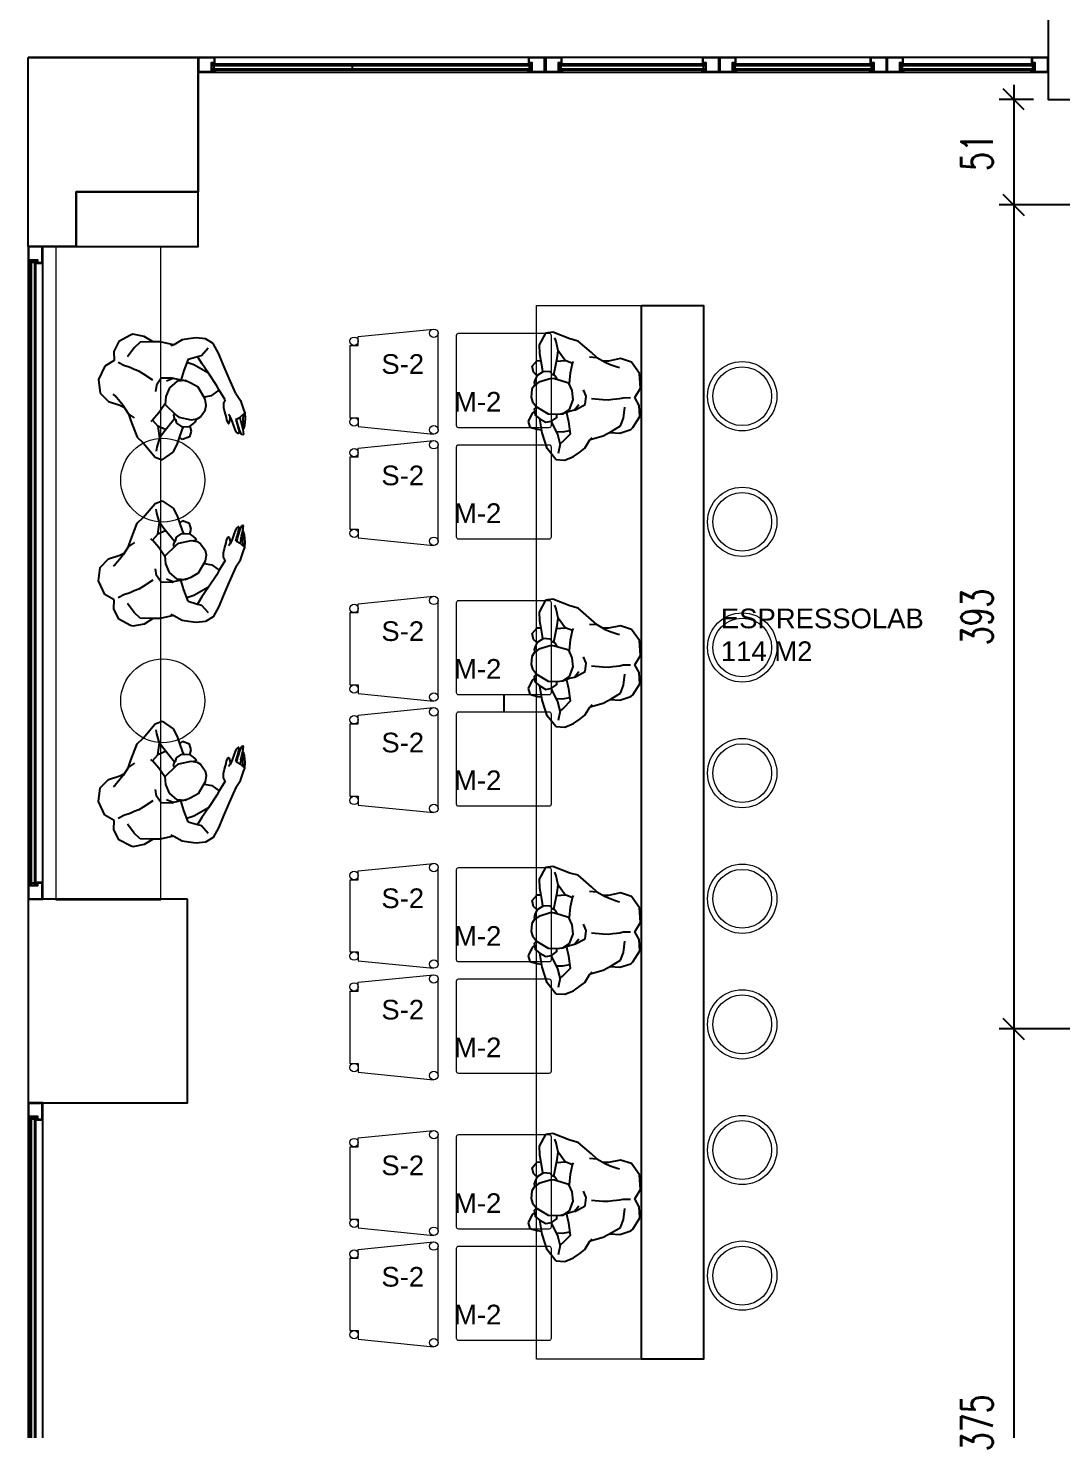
# Model space of a CAD drawing. Header units: centimetres. Extents: x 129282 to 136766, y 26190 to 28185.
# Drawn here: x 135839 to 136331, y 27158 to 27826 of the extents above; entities that cross this region are included whole.
import ezdxf

# ---------------------------------------------------------------- set-up
doc = ezdxf.new("R2010")
doc.units = ezdxf.units.CM
doc.header["$LTSCALE"] = 10
doc.header["$MEASUREMENT"] = 0
doc.header["$PDMODE"] = 3
doc.header["$PDSIZE"] = 20
for name, color, linetype in [('141125_RT1$0$xref_4_vitrin_kaplama$0$2DCAM', 4, 'Continuous'), ('141125_RT1$0$xref_4_vitrin_kaplama$0$2DKONST2', 253, 'Continuous'), ('LP-DIMENSION_INT_100', 51, 'Continuous'), ('SD-YAZI', 233, 'Continuous'), ('wall', 255, 'Continuous')]:
    doc.layers.add(name, color=color, linetype=linetype)
for name, color, linetype, lineweight in [('ARK_AHŞAP', 45, 'Continuous', 15), ('ARK_METAL', 252, 'Continuous', 15), ('tefriş', 45, 'Continuous', 18)]:
    doc.layers.add(name, color=color, linetype=linetype, lineweight=lineweight)
doc.styles.add('GP_A_104_0.00_REV09$0$TRdimension', font='simplex.shx', dxfattribs={"width": 0.7})
doc.styles.get("Standard").update_dxf_attribs({"font": 'arial.ttf'})
doc.dimstyles.new('GP_A_104_0.00_REV09$0$tr-100', dxfattribs={"dimscale": 100, "dimtxt": 0.15, "dimasz": 0.1, "dimexe": 0.07, "dimexo": 0.07, "dimgap": 0.1, "dimtad": 1, "dimdec": 0, "dimrnd": 0.5, "dimzin": 0, "dimdsep": 46, "dimtxsty": 'GP_A_104_0.00_REV09$0$TRdimension', "dimblk": 'GP_A_104_0.00_REV09$0$_Oblique', "dimcen": 0.2, "dimdle": 0.07, "dimadec": 0, "dimazin": 0, "dimtfac": 1, "dimtdec": 0, "dimtmove": 2, "dimatfit": 3, "dimldrblk": 'GP_A_104_0.00_REV09$0$_Oblique', "dimfxl": 1, "dimtolj": 1, "dimtzin": 0, "dimarcsym": 0})

# ---------------------------------------------------------------- blocks, each defined once
blk = doc.blocks.new('kj')
at = {"layer": '141125_RT1$0$xref_4_vitrin_kaplama$0$2DCAM'}
for p, q in [((130477.71, 27812.2), (130328.37, 27812.2)), ((130560.6, 27812.2), (130493.71, 27812.2)), ((130640.56, 27812.2), (130576.6, 27812.2)), ((130717.37, 27812.2), (130656.31, 27812.2)), ((130328.67, 27805.2), (130477.41, 27805.2)), ((130494.01, 27805.2), (130560.3, 27805.2)), ((130576.9, 27805.2), (130640.26, 27805.2)), ((130656.61, 27805.2), (130717.07, 27805.2)), ((130239.37, 27713.9), (130239.37, 27419.5)), ((130246.37, 27419.2), (130246.37, 27714.2)), ((130239.37, 27305.9), (130239.37, 27105.5)), ((130246.37, 27105.2), (130246.37, 27306.2))]:
    blk.add_line(p, q, dxfattribs=at)
for points in [[(130479.11, 27808.9), (130326.97, 27808.9)], [(130326.97, 27806.7), (130327.97, 27806.7), (130327.97, 27808.3), (130326.97, 27808.3)], [(130326.97, 27808.3), (130478.11, 27808.3)], [(130479.11, 27806.1), (130326.97, 27806.1), (130326.97, 27806.7), (130478.11, 27806.7)], [(130394.78, 27808.3), (130393.78, 27808.3), (130393.78, 27806.7), (130394.78, 27806.7)], [(130479.11, 27808.3), (130478.11, 27808.3), (130478.11, 27806.7), (130479.11, 27806.7)], [(130562, 27808.9), (130492.31, 27808.9)], [(130492.31, 27806.7), (130493.31, 27806.7), (130493.31, 27808.3), (130492.31, 27808.3)], [(130492.31, 27808.3), (130562, 27808.3)], [(130562, 27806.1), (130492.31, 27806.1), (130492.31, 27806.7), (130562, 27806.7)], [(130562, 27808.3), (130561, 27808.3), (130561, 27806.7), (130562, 27806.7)], [(130641.96, 27808.9), (130575.2, 27808.9)], [(130575.2, 27806.7), (130576.2, 27806.7), (130576.2, 27808.3), (130575.2, 27808.3)], [(130575.2, 27808.3), (130641.96, 27808.3)], [(130641.96, 27806.1), (130575.2, 27806.1), (130575.2, 27806.7), (130641.96, 27806.7)], [(130641.96, 27808.3), (130640.96, 27808.3), (130640.96, 27806.7), (130641.96, 27806.7)], [(130718.77, 27808.9), (130654.91, 27808.9)], [(130654.91, 27806.7), (130655.91, 27806.7), (130655.91, 27808.3), (130654.91, 27808.3)], [(130654.91, 27808.3), (130718.77, 27808.3)], [(130718.77, 27806.1), (130654.91, 27806.1), (130654.91, 27806.7), (130718.77, 27806.7)], [(130718.77, 27808.3), (130717.77, 27808.3), (130717.77, 27806.7), (130718.77, 27806.7)], [(130240.27, 27417.8), (130240.27, 27715.6), (130240.87, 27715.6), (130240.87, 27417.8)], [(130240.87, 27715.6), (130240.87, 27714.6), (130242.47, 27714.6), (130242.47, 27715.6)], [(130242.47, 27715.6), (130242.47, 27417.8)], [(130243.07, 27417.8), (130243.07, 27715.6)], [(130242.47, 27417.8), (130242.47, 27418.8), (130240.87, 27418.8), (130240.87, 27417.8)], [(130240.27, 27103.8), (130240.27, 27307.6), (130240.87, 27307.6), (130240.87, 27103.8)], [(130240.87, 27307.6), (130240.87, 27306.6), (130242.47, 27306.6), (130242.47, 27307.6)], [(130242.47, 27307.6), (130242.47, 27103.8)], [(130243.07, 27103.8), (130243.07, 27307.6)]]:
    blk.add_lwpolyline(points, dxfattribs=at)
at = {"layer": '141125_RT1$0$xref_4_vitrin_kaplama$0$2DKONST2'}
for points in [[(130326.97, 27805.7), (130326.97, 27809.5), (130328.37, 27809.5), (130328.37, 27812.2), (130321.37, 27812.2), (130321.37, 27812.2), (130320.37, 27812.2), (130320.37, 27805.7), (130320.37, 27805.7), (130320.37, 27805.2), (130328.67, 27805.2), (130328.67, 27805.7)], [(130326.72, 27805.45), (130326.72, 27809.75), (130328.12, 27809.75), (130328.12, 27811.95), (130321.62, 27811.95), (130321.62, 27811.95), (130320.62, 27811.95), (130320.62, 27805.45)], [(130484.71, 27805.2), (130485.71, 27805.2), (130485.71, 27811.7), (130485.71, 27811.7), (130485.71, 27812.2), (130477.71, 27812.2), (130477.71, 27809.5), (130479.11, 27809.5), (130479.11, 27805.7), (130477.41, 27805.7), (130477.41, 27805.2), (130484.71, 27805.2)], [(130484.46, 27805.45), (130485.46, 27805.45), (130485.46, 27811.95), (130477.96, 27811.95), (130477.96, 27809.75), (130479.36, 27809.75), (130479.36, 27805.45), (130484.46, 27805.45)], [(130492.31, 27805.7), (130492.31, 27809.5), (130493.71, 27809.5), (130493.71, 27812.2), (130486.71, 27812.2), (130486.71, 27812.2), (130485.71, 27812.2), (130485.71, 27805.7), (130485.71, 27805.7), (130485.71, 27805.2), (130494.01, 27805.2), (130494.01, 27805.7)], [(130492.06, 27805.45), (130492.06, 27809.75), (130493.46, 27809.75), (130493.46, 27811.95), (130486.96, 27811.95), (130486.96, 27811.95), (130485.96, 27811.95), (130485.96, 27805.45)], [(130567.6, 27805.2), (130568.6, 27805.2), (130568.6, 27811.7), (130568.6, 27811.7), (130568.6, 27812.2), (130560.6, 27812.2), (130560.6, 27809.5), (130562, 27809.5), (130562, 27805.7), (130560.3, 27805.7), (130560.3, 27805.2), (130567.6, 27805.2)], [(130567.35, 27805.45), (130568.35, 27805.45), (130568.35, 27811.95), (130560.85, 27811.95), (130560.85, 27809.75), (130562.25, 27809.75), (130562.25, 27805.45), (130567.35, 27805.45)], [(130575.2, 27805.7), (130575.2, 27809.5), (130576.6, 27809.5), (130576.6, 27812.2), (130569.6, 27812.2), (130569.6, 27812.2), (130568.6, 27812.2), (130568.6, 27805.7), (130568.6, 27805.7), (130568.6, 27805.2), (130576.9, 27805.2), (130576.9, 27805.7)], [(130574.95, 27805.45), (130574.95, 27809.75), (130576.35, 27809.75), (130576.35, 27811.95), (130569.85, 27811.95), (130569.85, 27811.95), (130568.85, 27811.95), (130568.85, 27805.45)], [(130647.56, 27805.2), (130648.56, 27805.2), (130648.56, 27811.7), (130648.56, 27811.7), (130648.56, 27812.2), (130640.56, 27812.2), (130640.56, 27809.5), (130641.96, 27809.5), (130641.96, 27805.7), (130640.26, 27805.7), (130640.26, 27805.2), (130647.56, 27805.2)], [(130647.31, 27805.45), (130648.31, 27805.45), (130648.31, 27811.95), (130640.81, 27811.95), (130640.81, 27809.75), (130642.21, 27809.75), (130642.21, 27805.45), (130647.31, 27805.45)], [(130654.91, 27805.7), (130654.91, 27809.5), (130656.31, 27809.5), (130656.31, 27812.2), (130649.31, 27812.2), (130649.31, 27812.2), (130648.31, 27812.2), (130648.31, 27805.7), (130648.31, 27805.7), (130648.31, 27805.2), (130656.61, 27805.2), (130656.61, 27805.7)], [(130654.66, 27805.45), (130654.66, 27809.75), (130656.06, 27809.75), (130656.06, 27811.95), (130649.56, 27811.95), (130649.56, 27811.95), (130648.56, 27811.95), (130648.56, 27805.45)], [(130724.37, 27805.2), (130725.37, 27805.2), (130725.37, 27811.7), (130725.37, 27811.7), (130725.37, 27812.2), (130717.37, 27812.2), (130717.37, 27809.5), (130718.77, 27809.5), (130718.77, 27805.7), (130717.07, 27805.7), (130717.07, 27805.2), (130724.37, 27805.2)], [(130724.12, 27805.45), (130725.12, 27805.45), (130725.12, 27811.95), (130717.62, 27811.95), (130717.62, 27809.75), (130719.02, 27809.75), (130719.02, 27805.45), (130724.12, 27805.45)], [(130239.87, 27715.6), (130243.67, 27715.6), (130243.67, 27714.2), (130246.37, 27714.2), (130246.37, 27721.2), (130246.37, 27721.2), (130246.37, 27722.2), (130239.87, 27722.2), (130239.87, 27722.2), (130239.37, 27722.2), (130239.37, 27713.9), (130239.87, 27713.9)], [(130239.62, 27715.85), (130243.92, 27715.85), (130243.92, 27714.45), (130246.12, 27714.45), (130246.12, 27720.95), (130246.12, 27720.95), (130246.12, 27721.95), (130239.62, 27721.95)], [(130239.37, 27412.2), (130239.37, 27411.2), (130245.87, 27411.2), (130245.87, 27411.2), (130246.37, 27411.2), (130246.37, 27419.2), (130243.67, 27419.2), (130243.67, 27417.8), (130239.87, 27417.8), (130239.87, 27419.5), (130239.37, 27419.5), (130239.37, 27412.2)], [(130239.62, 27412.45), (130239.62, 27411.45), (130246.12, 27411.45), (130246.12, 27418.95), (130243.92, 27418.95), (130243.92, 27417.55), (130239.62, 27417.55), (130239.62, 27412.45)], [(130239.87, 27307.6), (130243.67, 27307.6), (130243.67, 27306.2), (130246.37, 27306.2), (130246.37, 27313.2), (130246.37, 27313.2), (130246.37, 27314.2), (130239.87, 27314.2), (130239.87, 27314.2), (130239.37, 27314.2), (130239.37, 27305.9), (130239.87, 27305.9)], [(130239.62, 27307.85), (130243.92, 27307.85), (130243.92, 27306.45), (130246.12, 27306.45), (130246.12, 27312.95), (130246.12, 27312.95), (130246.12, 27313.95), (130239.62, 27313.95)]]:
    blk.add_lwpolyline(points, close=True, dxfattribs=at)
at = {"layer": 'LP-DIMENSION_INT_100', "color": 2}
for p, q in [((130320.37, 27812.2), (130239.37, 27812.2)), ((130320.37, 27748.2), (130320.37, 27812.2)), ((130262.37, 27722.2), (130262.37, 27748.2)), ((130262.37, 27748.2), (130320.37, 27748.2)), ((130242.37, 27722.2), (130262.37, 27722.2))]:
    blk.add_line(p, q, dxfattribs=at)
for points in [[(130725.37, 28129.2), (130725.37, 27792.2), (131017.37, 27792.2)], [(130239.37, 27812.2), (130320.37, 27812.2), (130320.37, 27748.2), (130262.37, 27748.2), (130262.37, 27722.2), (130239.37, 27722.2), (130239.37, 27812.2)]]:
    blk.add_lwpolyline(points, dxfattribs=at)
blk.add_lwpolyline([(130315.37, 27411.2), (130239.37, 27411.2), (130239.37, 27314.2), (130315.37, 27314.2)], close=True, dxfattribs=at)
at = {"layer": 'SD-YAZI', "color": 2, "insert": (130569.39, 27524.68), "char_height": 9.36, "attachment_point": 7}
blk.add_mtext_dynamic_manual_height_columns('\\pt37.44;ESPRESSOLAB\\P114 M2', width=1669.2448, gutter_width=60, heights=[0], dxfattribs=at)
blk = doc.blocks.new('insanplanoturan2')
for p, q in [((-4.35, 28), (-8.09, 30.21)), ((-3.59, 26.87), (-4.35, 28)), ((1.11, 27.39), (-1.54, 25.72)), ((3.27, 27.84), (1.11, 27.39)), ((7, 27.12), (3.27, 27.84)), ((8.63, 26), (7, 27.12)), ((-5.35, 20.45), (-5.85, 16.43)), ((-1.54, 25.72), (-5.35, 20.45)), ((10.14, 23.59), (8.63, 26)), ((10.17, 25.88), (9.26, 25.73)), ((9.26, 25.73), (9.56, 24.52)), ((11.39, 17.65), (10.14, 23.59)), ((11.6, 25.19), (10.17, 25.88)), ((13.37, 24.07), (11.6, 25.19)), ((13.24, 24.16), (15.05, 25.76)), ((14.98, 20.87), (13.37, 24.07)), ((14.48, 17.79), (14.98, 20.87)), ((16.27, 21.48), (14.74, 21.5)), ((14.98, 20.87), (14.98, 20.87)), ((15.05, 25.76), (17.91, 26.13)), ((20.07, 21.81), (16.27, 21.48)), ((17.91, 26.13), (20.4, 23.48)), ((23.66, 22.17), (20.07, 21.81)), ((20.4, 23.48), (20.2, 21.81)), ((27.76, 21.89), (23.66, 22.17)), ((33.11, 18.44), (27.76, 21.89)), ((-27.28, 18.74), (-27.93, 14.41)), ((-27.93, 14.41), (-26.55, 10.2)), ((-27.28, 18.74), (-27.28, 18.74)), ((-19.98, 15.91), (-24.48, 17.29)), ((-18.79, 14.34), (-19.98, 15.91)), ((-15.71, 10.73), (-18.79, 14.34)), ((-14.03, 17.26), (-14.37, 14.2)), ((-14.37, 14.2), (-14.05, 10.87)), ((-5.85, 16.43), (-5.83, 13.53)), ((-5.85, 14.49), (-5.54, 12.71)), ((-5.83, 13.53), (-4.08, 10.14)), ((8.41, 9.37), (10.99, 16.09)), ((11.39, 14.95), (10.64, 15.16)), ((10.99, 16.09), (11.39, 17.65)), ((11.39, 14.95), (12.59, 15.84)), ((12.59, 15.84), (12.97, 16.66)), ((12.94, 16.13), (20.72, 13.88)), ((12.97, 16.66), (14.48, 17.79)), ((19.31, 14.28), (19.29, 10.2)), ((20.72, 13.88), (24.16, 13.11)), ((24.16, 13.11), (28.65, 13.7)), ((28.65, 13.7), (30.45, 14.23)), ((29.4, 7.03), (33.27, 14.87)), ((33.27, 14.87), (33.11, 18.44)), ((-26.55, 10.2), (-24.71, 6.99)), ((-24.71, 6.99), (-23.11, 4.46)), ((-15.71, 10.73), (-9.91, 10.95)), ((-9.91, 10.95), (-5.08, 11.6)), ((-5.54, 12.71), (-4.92, 10.26)), ((-4.92, 10.26), (-4.51, 7.82)), ((-4.51, 7.82), (-2.1, 5.49)), ((-4.51, 7.82), (-4.46, 7.27)), ((-4.46, 7.27), (-2.36, 2.53)), ((-4.08, 10.14), (0.35, 8.04)), ((0.35, 8.04), (4.73, 8.08)), ((4.73, 8.08), (8.41, 9.37)), ((8.28, 9.05), (13.28, 8.1)), ((13.28, 8.1), (17.61, 6.77)), ((17.61, 6.77), (19.29, 10.2)), ((17.61, 6.77), (18.58, 6.35)), ((19.29, 10.2), (24.16, 13.11)), ((28.03, 3.22), (29.4, 7.03)), ((-23.11, 4.46), (-19.37, 1.75)), ((-19.37, 1.75), (-18.3, 0.57)), ((-19.26, 1.62), (-18.03, -4.75)), ((-2.36, 2.53), (1.56, 1.75)), ((1.56, 1.75), (4.62, 2.65)), ((22.01, -2.61), (28.03, 3.22)), ((-18.03, -4.75), (-16.17, -9.13)), ((-0.81, -6.09), (-1.17, -8.58)), ((0.13, -0.8), (-0.81, -6.09)), ((19.46, -4.88), (16.82, -8.79)), ((20, -1.56), (19.46, -4.88)), ((19.46, -4.88), (22.01, -2.61)), ((-16.62, -8.22), (-17.35, -12.82)), ((-17.35, -12.82), (-16.11, -18.21)), ((-16.17, -9.13), (-14.03, -13.42)), ((-1.17, -8.58), (-1.05, -10.85)), ((-1.05, -10.85), (-1.05, -12.66)), ((-1.05, -12.66), (-1.01, -14.11)), ((15.63, -11.06), (14.16, -14.24)), ((16.82, -8.79), (15.63, -11.06)), ((17.24, -10.34), (17.46, -7.85)), ((17.93, -16.07), (17.24, -10.34)), ((-16.11, -18.21), (-15.32, -19.11)), ((-15.32, -19.11), (-10.35, -22.99)), ((-14.03, -13.42), (-10.4, -15.06)), ((-10.4, -15.06), (-5.21, -16.27)), ((-1.01, -14.11), (-0.73, -15.8)), ((-0.73, -15.8), (-0.99, -19.23)), ((14.16, -14.24), (13.76, -15.31)), ((15.74, -21.26), (17.93, -16.07)), ((-10.35, -22.99), (-5, -23.15)), ((-5, -23.15), (-1.15, -21.36)), ((-1.15, -21.36), (3.07, -24.4)), ((3.07, -24.4), (10.13, -24.5)), ((10.13, -24.5), (15.74, -21.26))]:
    blk.add_line(p, q)
for points in [[(-8.09, 30.21), (-10.88, 29.66), (-12.15, 26.27), (-12.64, 24.24)], [(-1.54, 25.72), (-2.54, 26.97), (-5.37, 26.69), (-7.35, 24.57), (-9.19, 21.89), (-8.9, 19.21), (-7.35, 16.52), (-5.85, 16.43)], [(-27.28, 18.74), (-21.76, 22.31), (-14.13, 24.15), (-7.35, 24.57)], [(-19.98, 15.91), (-15.55, 16.66), (-9.47, 19.07), (-8.9, 19.21)]]:
    blk.add_lwpolyline(points)
blk = doc.blocks.new('xccxc')
at = {"rotation": 180}
blk.add_blockref('insanplanoturan2', (220488.91, -31825.14), dxfattribs=at)
blk = doc.blocks.new('dada')
for p, q in [((219967.82, -31810.1), (219965.63, -31815.29)), ((219973.43, -31806.86), (219967.82, -31810.1)), ((219980.49, -31806.97), (219973.43, -31806.86)), ((219984.71, -31810.01), (219980.49, -31806.97)), ((219988.56, -31808.22), (219984.71, -31810.01)), ((219993.91, -31808.37), (219988.56, -31808.22)), ((219998.88, -31812.26), (219993.91, -31808.37)), ((219965.63, -31815.29), (219966.32, -31821.02)), ((219967.93, -31820.3), (219969.4, -31817.13)), ((219969.4, -31817.13), (219969.8, -31816.05)), ((219984.28, -31815.56), (219984.55, -31812.14)), ((219984.57, -31817.26), (219984.28, -31815.56)), ((219984.6, -31818.7), (219984.57, -31817.26)), ((219993.96, -31816.3), (219988.77, -31815.1)), ((219997.59, -31817.95), (219993.96, -31816.3)), ((219999.73, -31822.23), (219997.59, -31817.95)), ((219999.67, -31813.16), (219998.88, -31812.26)), ((220000.91, -31818.54), (219999.67, -31813.16)), ((219964.1, -31826.49), (219966.74, -31822.57)), ((219966.32, -31821.02), (219966.1, -31823.52)), ((219966.74, -31822.57), (219967.93, -31820.3)), ((219984.36, -31825.28), (219984.72, -31822.78)), ((219984.6, -31820.52), (219984.6, -31818.7)), ((219984.72, -31822.78), (219984.6, -31820.52)), ((220001.59, -31826.62), (219999.73, -31822.23)), ((220000.18, -31823.15), (220000.91, -31818.54)), ((219961.55, -31828.75), (219955.53, -31834.58)), ((219964.1, -31826.49), (219961.55, -31828.75)), ((219963.56, -31829.8), (219964.1, -31826.49)), ((219983.43, -31830.57), (219984.36, -31825.28)), ((220002.81, -31832.98), (220001.59, -31826.62)), ((219955.53, -31834.58), (219954.16, -31838.39)), ((219965.95, -31838.14), (219964.98, -31837.71)), ((219981.99, -31833.12), (219978.94, -31834.02)), ((219985.92, -31833.89), (219981.99, -31833.12)), ((219988.07, -31839.19), (219985.66, -31836.85)), ((219988.02, -31838.63), (219985.92, -31833.89)), ((220002.93, -31833.11), (220001.86, -31831.93)), ((220006.66, -31835.82), (220002.93, -31833.11)), ((220008.27, -31838.35), (220006.66, -31835.82)), ((219954.16, -31838.39), (219950.29, -31846.24)), ((219959.4, -31844.48), (219954.91, -31845.07)), ((219964.26, -31841.56), (219959.4, -31844.48)), ((219962.84, -31845.25), (219959.4, -31844.48)), ((219964.25, -31845.64), (219964.26, -31841.56)), ((219965.95, -31838.14), (219964.26, -31841.56)), ((219970.28, -31839.47), (219965.95, -31838.14)), ((219975.28, -31840.42), (219970.28, -31839.47)), ((219975.15, -31840.74), (219972.56, -31847.46)), ((219978.82, -31839.44), (219975.15, -31840.74)), ((219983.21, -31839.4), (219978.82, -31839.44)), ((219987.64, -31841.51), (219983.21, -31839.4)), ((219989.39, -31844.89), (219987.64, -31841.51)), ((219988.07, -31839.19), (219988.02, -31838.63)), ((219988.47, -31841.63), (219988.07, -31839.19)), ((219989.1, -31844.08), (219988.47, -31841.63)), ((219993.46, -31842.32), (219988.64, -31842.96)), ((219989.4, -31845.86), (219989.1, -31844.08)), ((219999.27, -31842.1), (219993.46, -31842.32)), ((219997.93, -31845.57), (219997.61, -31842.23)), ((219999.27, -31842.1), (220002.34, -31845.71)), ((220010.11, -31841.56), (220008.27, -31838.35)), ((220011.49, -31845.77), (220010.11, -31841.56)), ((219950.29, -31846.24), (219950.45, -31849.81)), ((219950.45, -31849.81), (219955.8, -31853.26)), ((219954.91, -31845.07), (219953.11, -31845.59)), ((219970.62, -31847.5), (219962.84, -31845.25)), ((219969.08, -31849.16), (219968.58, -31852.23)), ((219970.59, -31848.03), (219969.08, -31849.16)), ((219970.97, -31847.21), (219970.59, -31848.03)), ((219972.17, -31846.32), (219970.97, -31847.21)), ((219972.17, -31846.32), (219972.92, -31846.53)), ((219972.56, -31847.46), (219972.17, -31849.01)), ((219972.17, -31849.01), (219973.41, -31854.95)), ((219988.91, -31851.81), (219989.4, -31847.79)), ((219989.4, -31847.79), (219989.39, -31844.89)), ((219997.01, -31853.72), (219997.93, -31845.57)), ((219997.01, -31853.72), (219999.97, -31848.98)), ((219999.97, -31848.98), (220002.34, -31845.71)), ((220002.34, -31845.71), (220003.54, -31847.27)), ((220003.54, -31847.27), (220008.04, -31848.65)), ((220007.38, -31854.47), (220010.84, -31850.1)), ((220010.84, -31850.1), (220011.49, -31845.77)), ((220010.84, -31850.1), (220010.84, -31850.1)), ((219955.8, -31853.26), (219959.9, -31853.53)), ((219959.9, -31853.53), (219963.48, -31853.17)), ((219963.15, -31854.85), (219963.36, -31853.18)), ((219965.64, -31857.49), (219963.15, -31854.85)), ((219963.48, -31853.17), (219967.29, -31852.84)), ((219968.51, -31857.12), (219965.64, -31857.49)), ((219967.29, -31852.84), (219968.82, -31852.87)), ((219970.32, -31855.52), (219968.51, -31857.12)), ((219968.58, -31852.23), (219970.19, -31855.43)), ((219968.58, -31852.23), (219968.58, -31852.23)), ((219970.19, -31855.43), (219971.96, -31856.56)), ((219971.96, -31856.56), (219973.39, -31857.25)), ((219973.39, -31857.25), (219974.3, -31857.1)), ((219973.41, -31854.95), (219974.93, -31857.36)), ((219974.3, -31857.1), (219974, -31855.88)), ((219974.93, -31857.36), (219976.56, -31858.48)), ((219982.44, -31858.76), (219985.09, -31857.09)), ((219985.09, -31857.09), (219988.91, -31851.81)), ((219985.8, -31856.21), (219987.9, -31859.37)), ((219993.17, -31859.66), (219997.01, -31853.72)), ((220003.67, -31858.47), (220007.38, -31854.47)), ((219976.56, -31858.48), (219980.28, -31859.2)), ((219980.28, -31859.2), (219982.44, -31858.76)), ((219987.9, -31859.37), (219991.64, -31861.58)), ((219988.57, -31865.91), (219991.64, -31861.58)), ((219991.64, -31861.58), (219993.17, -31859.66)), ((219993.34, -31869.51), (219998.72, -31863.72)), ((219998.72, -31863.72), (220003.67, -31858.47)), ((219980.08, -31870.45), (219978.82, -31871.79)), ((219981.05, -31869.82), (219980.08, -31870.45)), ((219983.16, -31868.07), (219981.05, -31869.82)), ((219981.22, -31871.84), (219982.18, -31871.28)), ((219981.5, -31872.16), (219982.18, -31871.28)), ((219982.18, -31871.28), (219982.73, -31870.18)), ((219984.86, -31866.77), (219983.16, -31868.07)), ((219986.8, -31865.87), (219984.86, -31866.77)), ((219988.57, -31865.91), (219986.8, -31865.87)), ((219993.34, -31869.51), (219991.22, -31872.75)), ((219976.27, -31878.1), (219976.66, -31876.87)), ((219976.48, -31879.78), (219978.12, -31877.92)), ((219976.66, -31876.87), (219977.52, -31876.06)), ((219977.86, -31877.77), (219976.79, -31878.46)), ((219977.52, -31876.06), (219978.45, -31875.03)), ((219978.67, -31877.01), (219977.86, -31877.77)), ((219978.12, -31877.92), (219979.05, -31877.16)), ((219978.45, -31875.03), (219979.15, -31874.38)), ((219980.13, -31875.83), (219978.67, -31877.01)), ((219978.82, -31871.79), (219978.86, -31872.05)), ((219978.86, -31872.05), (219979.15, -31872.17)), ((219979.05, -31877.16), (219980.26, -31876.22)), ((219979.15, -31872.17), (219981.22, -31871.84)), ((219979.15, -31874.38), (219980.27, -31873.42)), ((219981.04, -31877.69), (219979.16, -31879.29)), ((219982.07, -31874.36), (219980.13, -31875.83)), ((219980.26, -31876.22), (219981.28, -31875.32)), ((219980.27, -31873.42), (219981.5, -31872.16)), ((219982.21, -31876.84), (219981.04, -31877.69)), ((219983.47, -31877.43), (219981.25, -31878.56)), ((219981.28, -31875.32), (219982.23, -31874.56)), ((219982.23, -31874.56), (219982.07, -31874.36)), ((219982.21, -31876.84), (219983.86, -31875.88)), ((219982.23, -31874.56), (219983.86, -31875.88)), ((219985.17, -31876.82), (219983.47, -31877.43)), ((219983.86, -31875.88), (219986.68, -31877.05)), ((219986.68, -31877.05), (219984.29, -31878.28)), ((219985.98, -31876.82), (219985.17, -31876.82)), ((219987.88, -31875.86), (219986.68, -31877.05)), ((219991.22, -31872.75), (219987.88, -31875.86)), ((219976.41, -31878.38), (219976.27, -31878.1)), ((219976.79, -31878.46), (219976.41, -31878.38)), ((219976.62, -31880.37), (219976.48, -31879.78)), ((219976.88, -31880.62), (219976.62, -31880.37)), ((219979.16, -31879.29), (219976.88, -31880.62)), ((219981.25, -31878.56), (219979.16, -31879.29)), ((219979.44, -31879.52), (219979.16, -31879.29)), ((219981.03, -31879.23), (219979.44, -31879.52)), ((219984.29, -31878.28), (219981.03, -31879.23))]:
    blk.add_line(p, q)
blk = doc.blocks.new('GP_A_104_0.00_REV09$0$_Oblique')
at = {"color": 0, "linetype": 'ByBlock', "lineweight": -2}
blk.add_line((-0.5, -0.5), (0.5, 0.5), dxfattribs=at)
blk = doc.blocks.new('*D65')
at = {"color": 0, "lineweight": -2, "transparency": 16777216}
for p, q in [((136308.16, 27799.2), (136308.16, 27734.93)), ((136317.62, 27792.2), (136301.16, 27792.2)), ((136411.66, 27741.93), (136301.16, 27741.93))]:
    blk.add_line(p, q, dxfattribs=at)
at = {"layer": 'Defpoints', "color": 0, "transparency": 16777216}
for p in [(136324.62, 27792.2), (136308.16, 27741.93), (136418.66, 27741.93)]:
    blk.add_point(p, dxfattribs=at)
at = {"color": 0, "lineweight": -2, "transparency": 16777216, "xscale": 10, "yscale": 10, "zscale": 10}
for p, rotation in [((136308.16, 27792.2), 90), ((136308.16, 27741.93), 270)]:
    blk.add_blockref('GP_A_104_0.00_REV09$0$_Oblique', p, dxfattribs=dict(at, rotation=rotation))
at = {"color": 0, "transparency": 16777216, "insert": (136290.66, 27767.06), "char_height": 15, "attachment_point": 5, "rotation": 90, "style": 'GP_A_104_0.00_REV09$0$TRdimension'}
blk.add_mtext('\\A1;51', dxfattribs=at)
blk = doc.blocks.new('*D66')
at = {"color": 0, "lineweight": -2, "transparency": 16777216}
for p, q in [((136308.16, 27748.93), (136308.16, 27342.42)), ((136411.66, 27741.93), (136301.16, 27741.93)), ((136386.89, 27349.42), (136301.16, 27349.42))]:
    blk.add_line(p, q, dxfattribs=at)
at = {"layer": 'Defpoints', "color": 0, "transparency": 16777216}
for p in [(136418.66, 27741.93), (136308.16, 27349.42), (136393.89, 27349.42)]:
    blk.add_point(p, dxfattribs=at)
at = {"color": 0, "lineweight": -2, "transparency": 16777216, "xscale": 10, "yscale": 10, "zscale": 10}
for p, rotation in [((136308.16, 27741.93), 90), ((136308.16, 27349.42), 270)]:
    blk.add_blockref('GP_A_104_0.00_REV09$0$_Oblique', p, dxfattribs=dict(at, rotation=rotation))
at = {"color": 0, "transparency": 16777216, "insert": (136290.66, 27545.67), "char_height": 15, "attachment_point": 5, "rotation": 90, "style": 'GP_A_104_0.00_REV09$0$TRdimension'}
blk.add_mtext('\\A1;393', dxfattribs=at)
blk = doc.blocks.new('*D67')
at = {"color": 0, "lineweight": -2, "transparency": 16777216}
for p, q in [((136308.16, 27356.42), (136308.16, 26967.2)), ((136386.89, 27349.42), (136301.16, 27349.42)), ((136308.16, 26974.2), (136315.16, 26974.2))]:
    blk.add_line(p, q, dxfattribs=at)
at = {"layer": 'Defpoints', "color": 0, "transparency": 16777216}
for p in [(136393.89, 27349.42), (136304.62, 26974.2), (136308.16, 26974.2)]:
    blk.add_point(p, dxfattribs=at)
at = {"color": 0, "lineweight": -2, "transparency": 16777216, "xscale": 10, "yscale": 10, "zscale": 10}
for p, rotation in [((136308.16, 27349.42), 90), ((136308.16, 26974.2), 270)]:
    blk.add_blockref('GP_A_104_0.00_REV09$0$_Oblique', p, dxfattribs=dict(at, rotation=rotation))
at = {"color": 0, "transparency": 16777216, "insert": (136290.66, 27161.81), "char_height": 15, "attachment_point": 5, "rotation": 90, "style": 'GP_A_104_0.00_REV09$0$TRdimension'}
blk.add_mtext('\\A1;375', dxfattribs=at)

msp = doc.modelspace()

# ---------------------------------------------------------------- linework, layer by layer
msp.add_line((136065.27, 27508.56, 0), (136065.27, 27500.49, 0))
at = {"layer": 'ARK_AHŞAP'}
msp.add_line((136080.85, 27192.08, 0), (136080.85, 27694.07, 0.66), dxfattribs=at)
msp.add_lwpolyline([(136080.85, 27694.07), (136130.85, 27694.07), (136130.85, 27192.08), (136080.85, 27192.08)], close=True, dxfattribs=at)
at = {"layer": 'ARK_AHŞAP', "elevation": 0}
for points in [[(136086.77, 27635.79), (136043.77, 27635.79, -0.414214), (136042.77, 27636.79), (136042.77, 27679.79, -0.414214), (136043.77, 27680.79), (136086.77, 27680.79, -0.414214), (136087.77, 27679.79), (136087.77, 27636.79, -0.414214)], [(136086.77, 27582.72), (136043.77, 27582.72, -0.414214), (136042.77, 27583.72), (136042.77, 27626.72, -0.414214), (136043.77, 27627.72), (136086.77, 27627.72, -0.414214), (136087.77, 27626.72), (136087.77, 27583.72, -0.414214)], [(136086.77, 27508.56), (136043.77, 27508.56, -0.414214), (136042.77, 27509.56), (136042.77, 27552.56, -0.414214), (136043.77, 27553.56), (136086.77, 27553.56, -0.414214), (136087.77, 27552.56), (136087.77, 27509.56, -0.414214)], [(136086.77, 27455.49), (136043.77, 27455.49, -0.414214), (136042.77, 27456.49), (136042.77, 27499.49, -0.414214), (136043.77, 27500.49), (136086.77, 27500.49, -0.414214), (136087.77, 27499.49), (136087.77, 27456.49, -0.414214)], [(136086.77, 27381.33), (136043.77, 27381.33, -0.414214), (136042.77, 27382.33), (136042.77, 27425.33, -0.414214), (136043.77, 27426.33), (136086.77, 27426.33, -0.414214), (136087.77, 27425.33), (136087.77, 27382.33, -0.414214)], [(136086.77, 27328.26), (136043.77, 27328.26, -0.414214), (136042.77, 27329.26), (136042.77, 27372.26, -0.414214), (136043.77, 27373.26), (136086.77, 27373.26, -0.414214), (136087.77, 27372.26), (136087.77, 27329.26, -0.414214)], [(136086.77, 27254.09), (136043.77, 27254.09, -0.414214), (136042.77, 27255.09), (136042.77, 27298.09, -0.414214), (136043.77, 27299.09), (136086.77, 27299.09, -0.414214), (136087.77, 27298.09), (136087.77, 27255.09, -0.414214)], [(136086.77, 27201.03), (136043.77, 27201.03, -0.414214), (136042.77, 27202.03), (136042.77, 27245.03, -0.414214), (136043.77, 27246.03), (136086.77, 27246.03, -0.414214), (136087.77, 27245.03), (136087.77, 27202.03, -0.414214)]]:
    msp.add_lwpolyline(points, format="xyb", close=True, dxfattribs=at)
at = {"layer": 'ARK_AHŞAP'}
for centre, radius in [((135993.92, 27676.99), 2), ((136031.92, 27680.79), 2), ((136031.92, 27680.79), 2), ((136178.83, 27650.81), 16.5), ((136178.83, 27650.81), 14), ((135993.92, 27638.59), 2), ((136031.92, 27634.79), 2), ((135993.92, 27623.92), 2), ((136031.92, 27627.72), 2), ((136178.83, 27590.97), 16.5), ((136178.83, 27590.97), 14), ((135993.92, 27585.52), 2), ((136031.92, 27581.72), 2), ((135993.92, 27549.76), 2), ((136031.92, 27553.56), 2), ((136031.92, 27553.56), 2), ((136178.83, 27531.13), 16.5), ((136178.83, 27531.13), 14), ((135993.92, 27511.36), 2), ((136031.92, 27507.56), 2), ((135993.92, 27496.69), 2), ((136031.92, 27500.49), 2), ((136178.83, 27471.29), 16.5), ((136178.83, 27471.29), 14), ((135993.92, 27458.29), 2), ((136031.92, 27454.49), 2), ((135993.92, 27422.53), 2), ((136031.92, 27426.33), 2), ((136031.92, 27426.33), 2), ((136178.83, 27411.46), 16.5), ((136178.83, 27411.46), 14), ((135993.92, 27384.13), 2), ((136031.92, 27380.33), 2), ((135993.92, 27369.46), 2), ((136031.92, 27373.26), 2), ((136178.83, 27351.62), 16.5), ((136178.83, 27351.62), 14), ((135993.92, 27331.06), 2), ((136031.92, 27327.26), 2), ((136178.83, 27291.78), 16.5), ((136178.83, 27291.78), 14), ((136031.92, 27299.1), 2), ((136031.92, 27299.1), 2), ((135993.92, 27295.3), 2), ((135993.92, 27256.9), 2), ((136031.92, 27253.1), 2), ((135993.92, 27242.23), 2), ((136031.92, 27246.03), 2), ((136178.83, 27231.95), 16.5), ((136178.83, 27231.95), 14), ((135993.92, 27203.83), 2), ((136031.92, 27200.03), 2)]:
    msp.add_circle(centre, radius, dxfattribs=at)
at = {"layer": 'ARK_METAL'}
for p, q in [((135995.92, 27679.19), (136031.72, 27682.78)), ((135995.92, 27674.99), (135995.92, 27679.19)), ((136033.92, 27634.79), (136033.92, 27680.79)), ((135991.92, 27674.99), (135991.92, 27640.59)), ((135991.92, 27674.99), (135995.92, 27674.99)), ((135991.92, 27657.79), (135991.92, 27640.59)), ((135991.92, 27640.59), (135995.92, 27640.59)), ((135995.92, 27640.59), (135995.92, 27636.39)), ((135995.92, 27636.39), (136031.72, 27632.8)), ((135995.92, 27626.12), (136031.72, 27629.71)), ((135995.92, 27621.92), (135995.92, 27626.12)), ((136033.92, 27581.72), (136033.92, 27627.72)), ((135991.92, 27621.92), (135991.92, 27587.52)), ((135991.92, 27621.92), (135995.92, 27621.92)), ((135991.92, 27604.72), (135991.92, 27587.52)), ((135991.92, 27587.52), (135995.92, 27587.52)), ((135995.92, 27587.52), (135995.92, 27583.32)), ((135995.92, 27583.32), (136031.72, 27579.73)), ((135995.92, 27551.96), (136031.72, 27555.55)), ((135995.92, 27547.76), (135995.92, 27551.96)), ((136033.92, 27507.56), (136033.92, 27553.56)), ((135991.92, 27547.76), (135991.92, 27513.36)), ((135991.92, 27547.76), (135995.92, 27547.76)), ((135991.92, 27530.56), (135991.92, 27513.36)), ((135991.92, 27513.36), (135995.92, 27513.36)), ((135995.92, 27513.36), (135995.92, 27509.16)), ((135995.92, 27509.16), (136031.72, 27505.57)), ((135995.92, 27498.89), (136031.72, 27502.48)), ((135995.92, 27494.69), (135995.92, 27498.89)), ((136033.92, 27454.49), (136033.92, 27500.49)), ((135991.92, 27494.69), (135991.92, 27460.29)), ((135991.92, 27494.69), (135995.92, 27494.69)), ((135991.92, 27477.49), (135991.92, 27460.29)), ((135991.92, 27460.29), (135995.92, 27460.29)), ((135995.92, 27460.29), (135995.92, 27456.09)), ((135995.92, 27456.09), (136031.72, 27452.5)), ((135995.92, 27424.73), (136031.72, 27428.32)), ((135995.92, 27420.53), (135995.92, 27424.73)), ((136033.92, 27380.33), (136033.92, 27426.33)), ((135991.92, 27420.53), (135991.92, 27386.13)), ((135991.92, 27420.53), (135995.92, 27420.53)), ((135991.92, 27403.33), (135991.92, 27386.13)), ((135991.92, 27386.13), (135995.92, 27386.13)), ((135995.92, 27386.13), (135995.92, 27381.93)), ((135995.92, 27381.93), (136031.72, 27378.34)), ((135995.92, 27371.66), (136031.72, 27375.25)), ((135995.92, 27367.46), (135995.92, 27371.66)), ((136033.92, 27327.26), (136033.92, 27373.26)), ((135991.92, 27367.46), (135991.92, 27333.06)), ((135991.92, 27367.46), (135995.92, 27367.46)), ((135991.92, 27350.26), (135991.92, 27333.06)), ((135991.92, 27333.06), (135995.92, 27333.06)), ((135995.92, 27333.06), (135995.92, 27328.86)), ((135995.92, 27328.86), (136031.72, 27325.27)), ((135995.92, 27297.5), (136031.72, 27301.09)), ((135995.92, 27293.3), (135995.92, 27297.5)), ((136033.92, 27253.1), (136033.92, 27299.1)), ((135991.92, 27293.3), (135991.92, 27258.9)), ((135991.92, 27293.3), (135995.92, 27293.3)), ((135991.92, 27276.1), (135991.92, 27258.9)), ((135991.92, 27258.9), (135995.92, 27258.9)), ((135995.92, 27258.9), (135995.92, 27254.7)), ((135995.92, 27254.7), (136031.72, 27251.11)), ((135995.92, 27244.43), (136031.72, 27248.02)), ((135995.92, 27240.23), (135995.92, 27244.43)), ((136033.92, 27200.03), (136033.92, 27246.03)), ((135991.92, 27240.23), (135991.92, 27205.83)), ((135991.92, 27240.23), (135995.92, 27240.23)), ((135991.92, 27223.03), (135991.92, 27205.83)), ((135991.92, 27205.83), (135995.92, 27205.83)), ((135995.92, 27205.83), (135995.92, 27201.63)), ((135995.92, 27201.63), (136031.72, 27198.04))]:
    msp.add_line(p, q, dxfattribs=at)
at = {"layer": 'LP-DIMENSION_INT_100', "color": 2}
for points in [[(135919.62, 27748.2), (135861.62, 27748.2), (135861.62, 27722.2), (135919.62, 27722.2)], [(136130.85, 27694.07), (136160.4, 27694.07), (136160.4, 27192.08), (136130.85, 27192.08)]]:
    msp.add_lwpolyline(points, close=True, dxfattribs=at)
at = {"layer": 'tefriş'}
msp.add_lwpolyline([(135851.87, 27410.95), (135901.87, 27410.95), (135901.87, 27634.95), (135901.87, 27721.95), (135851.87, 27721.95), (135851.87, 27410.95)], dxfattribs=at)
for centre in [(135902.8, 27610.82), (135902.8, 27505.73)]:
    msp.add_circle(centre, 20, dxfattribs=at)

# ---------------------------------------------------------------- block references
at = {"layer": 'LP-DIMENSION_INT_100', "color": 2}
msp.add_blockref('kj', (5599.25, 0), dxfattribs=at)
at = {"layer": 'wall'}
for name, p, rotation in [('dada', (19025.69, -161409.64), 66.51104045610376), ('xccxc', (148862.84, 250057.8), 274.9306057040311), ('xccxc', (148862.84, 249930.57), 274.9306057040311), ('xccxc', (148862.84, 249803.34), 274.9306057040311), ('xccxc', (148862.84, 249676.11), 274.9306057040311)]:
    msp.add_blockref(name, p, dxfattribs=dict(at, rotation=rotation))
at = {"layer": 'wall', "xscale": -1, "rotation": 113.4889595438963}
for p in [(19025.69, 216631.28), (19025.69, 216526.19)]:
    msp.add_blockref('dada', p, dxfattribs=at)

# ---------------------------------------------------------------- texts
at = {"layer": 'SD-YAZI', "color": 2, "char_height": 9.36, "attachment_point": 9}
for s, insert in [('S-2', (136027.27, 27661.34)), ('M-2', (136064.08, 27643.5, 0)), ('S-2', (136027.27, 27608.27)), ('M-2', (136064.08, 27590.43, 0)), ('S-2', (136027.27, 27534.11)), ('M-2', (136064.08, 27516.27, 0)), ('S-2', (136027.27, 27481.04)), ('M-2', (136064.08, 27463.2, 0)), ('S-2', (136027.27, 27406.88)), ('M-2', (136064.08, 27389.04, 0)), ('S-2', (136027.27, 27353.81)), ('M-2', (136064.08, 27335.97, 0)), ('S-2', (136027.27, 27279.65)), ('M-2', (136064.08, 27261.8, 0)), ('S-2', (136027.27, 27226.58)), ('M-2', (136064.08, 27208.73, 0))]:
    msp.add_mtext_dynamic_manual_height_columns(s, width=1669.2448, gutter_width=60, heights=[0], dxfattribs=dict(at, insert=insert))

# ---------------------------------------------------------------- dimensions: what is measured, and where the dimension line sits
for base, p1, p2, picture, middle in [((136308.16, 27741.93), (136324.62, 27792.2), (136418.66, 27741.93), '*D65', (136290.66, 27767.06)), ((136308.16, 27349.42), (136418.66, 27741.93), (136393.89, 27349.42), '*D66', (136290.66, 27545.67)), ((136308.16, 26974.2), (136393.89, 27349.42), (136304.62, 26974.2), '*D67', (136290.66, 27161.81))]:
    dim = msp.add_linear_dim(base=base, p1=p1, p2=p2, angle=90, dimstyle='GP_A_104_0.00_REV09$0$tr-100', override={"dimfxl": 100, "dimfxlon": 1})
    dim.commit()
    dim.dimension.update_dxf_attribs({"geometry": picture, "text_midpoint": middle})

doc.saveas('drawing.dxf')
